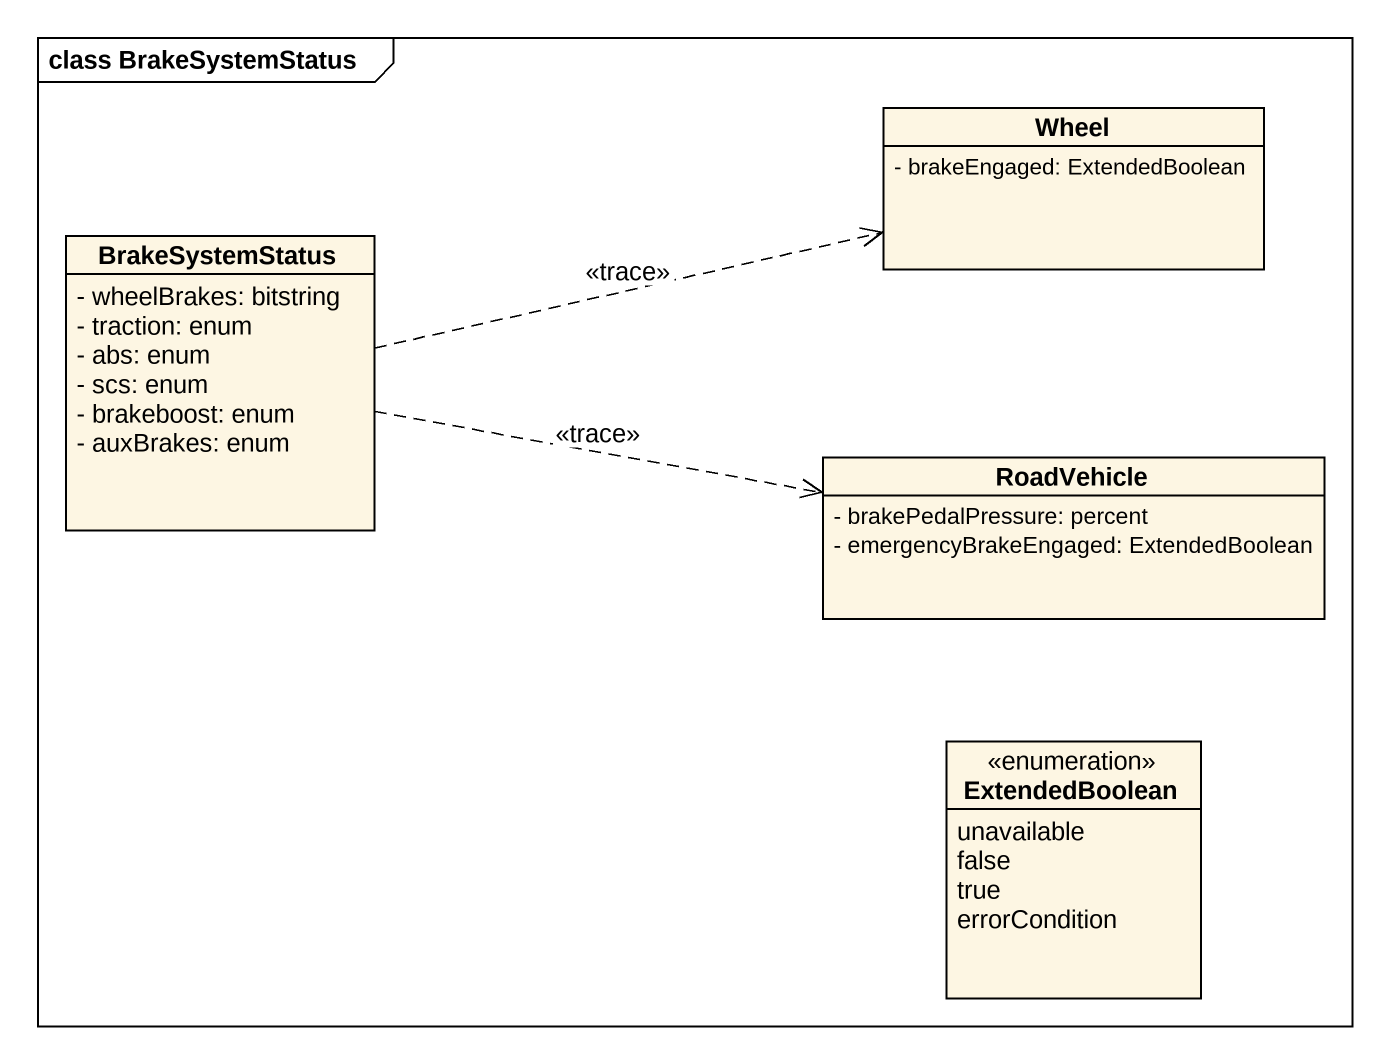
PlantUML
@startuml
mainframe class BrakeSystemStatus
hide circle
hide empty members
skinparam classAttributeIconSize 0
class Wheel {
  - brakeEngaged: ExtendedBoolean
}
class BrakeSystemStatus {
  - wheelBrakes: bitstring
  - traction: enum
  - abs: enum
  - scs: enum
  - brakeboost: enum
  - auxBrakes: enum
}
class RoadVehicle {
  - brakePedalPressure: percent
  - emergencyBrakeEngaged: ExtendedBoolean
}
enum ExtendedBoolean {
  unavailable
  false
  true
  errorCondition
}
BrakeSystemStatus .right.> Wheel : <<trace>>
BrakeSystemStatus .right.> RoadVehicle : <<trace>>
@enduml
